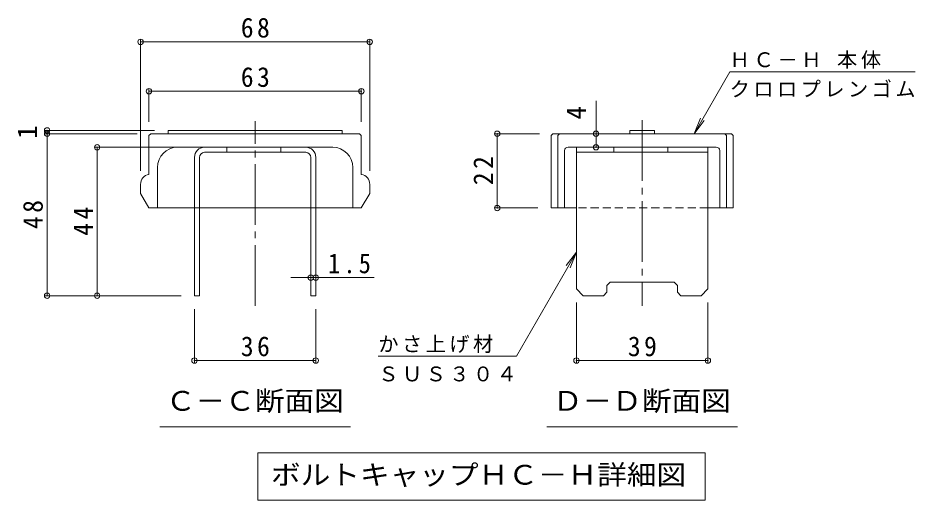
# Model space of a CAD drawing. Units: millimetres on the paper, enlarged 4 times, with parts at other scales. Extents: x -1079 to 1075, y -788 to 718.
# Drawn here: x 542 to 1075, y -670 to -384 of the extents above; entities that cross this region are included whole.
import ezdxf
from ezdxf.enums import TextEntityAlignment as Align

# ---------------------------------------------------------------- set-up
doc = ezdxf.new("R2010")
doc.units = ezdxf.units.MM
doc.header["$LTSCALE"] = 4
doc.header["$PDMODE"] = 32
doc.header["$PDSIZE"] = 3.2
doc.linetypes.add('CHAIN2', pattern=[12, 9, -1, 1, -1])
doc.linetypes.add('DASHED1', pattern=[1.8, 1.2, -0.6])
for name, color, linetype, lineweight in [('D-4', 7, 'Continuous', 9), ('D-5', 7, 'Continuous', 9), ('D-7', 6, 'Continuous', 9), ('D-8', 4, 'Continuous', 9)]:
    doc.layers.add(name, color=color, linetype=linetype, lineweight=lineweight)
doc.styles.add('ＭＳ ゴシック', font='')
doc.styles.get('ＭＳ ゴシック').set_extended_font_data('MS Gothic')

msp = doc.modelspace()

# ---------------------------------------------------------------- linework, layer by layer
at = {"layer": 'D-4'}
for p, q in [((614.905, -397.166), (614.905, -474.84)), ((614.905, -398.366), (750.904, -398.366)), ((750.904, -397.166), (750.904, -474.84)), ((943.338, -452.84), (964.501, -416.185)), ((1074.501, -416.185), (964.501, -416.185)), ((619.904, -426.427), (619.904, -445.84)), ((619.904, -427.627), (745.904, -427.627)), ((745.904, -426.427), (745.904, -445.841)), ((885.18, -452.84), (885.18, -433.419)), ((943.338, -452.84), (947.165, -443.601)), ((943.338, -452.84), (949.426, -444.907)), ((558.256, -450.84), (623.272, -450.84)), ((559.456, -452.84), (559.456, -450.84)), ((558.256, -452.84), (612.905, -452.84)), ((559.456, -452.84), (559.456, -548.84)), ((825.337, -452.84), (851.574, -452.84)), ((826.537, -452.84), (826.537, -496.84)), ((885.18, -460.84), (885.18, -452.84)), ((587.947, -460.84), (644.904, -460.84)), ((589.147, -548.84), (589.147, -460.84)), ((825.337, -496.84), (850.574, -496.84)), ((873.574, -523.083), (837.999, -584.701)), ((873.574, -523.083), (867.486, -531.016)), ((873.574, -523.083), (869.747, -532.321)), ((715.904, -538.117), (704.068, -538.117)), ((715.904, -538.117), (718.904, -538.117)), ((718.904, -538.117), (753.47, -538.117)), ((558.256, -548.84), (638.904, -548.84)), ((873.574, -588.504), (873.574, -552.84)), ((951.574, -588.504), (951.574, -552.84)), ((646.904, -588.504), (646.904, -556.84)), ((718.904, -588.504), (718.904, -556.84)), ((837.999, -584.701), (755.999, -584.701)), ((646.904, -587.304), (718.904, -587.304)), ((873.574, -587.304), (951.574, -587.304))]:
    msp.add_line(p, q, dxfattribs=at)
for p in [(614.905, -398.366), (750.904, -398.366), (619.904, -427.627), (745.904, -427.627), (559.456, -450.84), (559.456, -452.84), (826.537, -452.84), (885.18, -452.84), (589.147, -460.84), (885.18, -460.84), (826.537, -496.84), (715.904, -538.117), (718.904, -538.117), (559.456, -548.84), (589.147, -548.84), (646.904, -587.304), (718.904, -587.304), (873.574, -587.304), (951.574, -587.304)]:
    msp.add_point(p, dxfattribs=at)
at = {"layer": 'D-5'}
for p, q in [((626.304, -626.583), (739.504, -626.583)), ((855.974, -626.583), (969.174, -626.583)), ((684.586, -642), (950, -642)), ((684.586, -642), (684.586, -670)), ((950, -642), (950, -670)), ((684.586, -670), (950, -670))]:
    msp.add_line(p, q, dxfattribs=at)
at = {"layer": 'D-7', "linetype": 'CHAIN2'}
for p, q in [((682.904, -554.838), (682.904, -445.33)), ((912.574, -444.842), (912.574, -554.838))]:
    msp.add_line(p, q, dxfattribs=at)
at = {"layer": 'D-7'}
for p, q in [((631.272, -450.84), (734.537, -450.84)), ((631.272, -452.84), (631.272, -450.84)), ((734.537, -452.84), (734.537, -450.84)), ((919.852, -450.84), (919.852, -452.84)), ((619.904, -453.84), (620.905, -452.84)), ((619.904, -453.84), (619.904, -476.924)), ((744.904, -452.84), (620.905, -452.84)), ((745.904, -453.841), (744.904, -452.84)), ((745.904, -453.841), (745.904, -476.924)), ((858.574, -453.84), (859.574, -452.84)), ((858.574, -453.84), (858.574, -496.84)), ((965.574, -452.84), (859.574, -452.84)), ((862.574, -453.84), (863.574, -452.84)), ((862.574, -453.84), (862.574, -496.84)), ((962.574, -453.84), (961.574, -452.84)), ((962.574, -453.84), (962.574, -496.84)), ((966.574, -453.84), (965.574, -452.84)), ((966.574, -453.84), (966.574, -496.84)), ((636.905, -460.84), (728.904, -460.84)), ((866.574, -462.84), (866.574, -496.84)), ((956.574, -460.84), (868.574, -460.84)), ((958.574, -462.84), (958.574, -496.84)), ((624.904, -472.84), (624.904, -496.84)), ((740.905, -472.84), (740.905, -496.84)), ((614.905, -482.84), (614.905, -488.18)), ((750.904, -482.84), (750.904, -488.18)), ((619.904, -496.84), (614.905, -488.18)), ((745.904, -496.84), (750.904, -488.18)), ((619.904, -496.84), (646.904, -496.84)), ((649.904, -496.84), (715.904, -496.84)), ((718.904, -496.84), (745.904, -496.84)), ((873.574, -496.84), (858.574, -496.84)), ((966.574, -496.84), (951.574, -496.84))]:
    msp.add_line(p, q, dxfattribs=at)
at = {"layer": 'D-7', "linetype": 'DASHED1'}
for p, q in [((649.904, -496.84), (646.904, -496.84)), ((718.904, -496.84), (715.904, -496.84)), ((951.574, -496.84), (873.574, -496.84))]:
    msp.add_line(p, q, dxfattribs=at)
at = {"layer": 'D-7'}
msp.add_lwpolyline([(919.852, -450.84), (905.296, -450.84), (905.296, -452.84)], dxfattribs=at)
for centre, radius, start, end in [((636.905, -472.84), 12, 90, 180), ((728.904, -472.84), 12, 0, 90), ((868.574, -462.84), 2, 90, 180), ((956.574, -462.84), 2, 0, 90), ((620.905, -482.84), 6, 99.59386, 180), ((744.904, -482.84), 6, 0, 80.40614)]:
    msp.add_arc(centre, radius, start, end, dxfattribs=at)
at = {"layer": 'D-8'}
for p, q in [((652.904, -460.84), (712.904, -460.84)), ((666.13, -463.84), (666.13, -460.84)), ((698.13, -463.84), (698.13, -460.84)), ((895.8, -463.84), (895.8, -460.84)), ((927.8, -463.84), (927.8, -460.84)), ((951.574, -544.84), (951.574, -460.84)), ((646.904, -466.84), (646.904, -548.84)), ((649.904, -466.84), (649.904, -548.84)), ((712.904, -463.84), (652.904, -463.84)), ((715.904, -466.84), (715.904, -548.84)), ((718.904, -466.84), (718.904, -548.84)), ((873.574, -463.84), (951.574, -463.84)), ((891.574, -542.84), (893.574, -540.84)), ((891.574, -546.84), (891.574, -542.84)), ((893.574, -540.84), (931.574, -540.84)), ((933.574, -542.84), (931.574, -540.84)), ((933.574, -546.84), (933.574, -542.84)), ((873.574, -544.84), (877.574, -548.84)), ((891.574, -546.84), (889.574, -548.84)), ((933.574, -546.84), (935.574, -548.84)), ((951.574, -544.84), (947.574, -548.84)), ((646.904, -548.84), (649.904, -548.84)), ((718.904, -548.84), (715.904, -548.84)), ((889.574, -548.84), (877.574, -548.84)), ((947.574, -548.84), (935.574, -548.84))]:
    msp.add_line(p, q, dxfattribs=at)
msp.add_lwpolyline([(873.574, -544.84), (873.574, -460.84), (951.574, -460.84)], dxfattribs=at)
for centre, radius, start, end in [((652.904, -466.84), 6, 90, 180), ((712.904, -466.84), 6, 0, 90), ((652.904, -466.84), 3, 90, 180), ((712.904, -466.84), 3, 0, 90)]:
    msp.add_arc(centre, radius, start, end, dxfattribs=at)

# ---------------------------------------------------------------- texts
at = {"layer": 'D-4', "color": 2, "style": 'ＭＳ ゴシック'}
for s, p in [('4', (882.78, -444.46)), ('1', (557.056, -455.84))]:
    msp.add_text(s, height=11.73, rotation=90, dxfattribs=at).set_placement(p, align=Align.BOTTOM_LEFT)
at = {"layer": 'D-4', "color": 2, "char_height": 11.73, "attachment_point": 7, "style": 'ＭＳ ゴシック'}
for s, insert in [('\\T1.27;\\W0.95;68', (674.404, -395.966)), ('\\T1.27;\\W0.95;63', (674.404, -425.227)), ('\\T1.27;\\W0.9;1.5', (726.148, -535.717)), ('\\T1.27;\\W0.95;36', (674.404, -584.904)), ('\\T1.27;\\W0.95;39', (904.074, -584.904))]:
    msp.add_mtext(s, dxfattribs=dict(at, insert=insert))
at = {"layer": 'D-4', "char_height": 8.798, "attachment_point": 7, "style": 'ＭＳ ゴシック'}
for s, insert in [('\\T1.18;ＨＣ－Ｈ\\~本体', (964.501, -414.322)), ('\\T1.17;クロロプレンゴム', (964.501, -431.271)), ('\\T1.17;かさ上げ材', (755.999, -582.837)), ('\\T1.17;ＳＵＳ３０４', (755.999, -599.787))]:
    msp.add_mtext(s, dxfattribs=dict(at, insert=insert))
at = {"layer": 'D-4', "color": 2, "char_height": 11.73, "attachment_point": 7, "rotation": 90, "style": 'ＭＳ ゴシック'}
for s, insert in [('\\T1.27;\\W0.95;22', (824.137, -483.34)), ('\\T1.27;\\W0.95;48', (557.056, -509.34)), ('\\T1.27;\\W0.95;44', (586.747, -513.34))]:
    msp.add_mtext(s, dxfattribs=dict(at, insert=insert))
at = {"layer": 'D-5', "color": 2, "style": 'ＭＳ ゴシック', "width": 1.1}
for s, p in [('Ｃ－Ｃ断面図', (629.904, -620.583)), ('Ｄ－Ｄ断面図', (859.574, -620.583)), ('ボルトキャップＨＣ－Ｈ詳細図', (692.293, -664.4))]:
    msp.add_text(s, height=11.73, dxfattribs=at).set_placement(p, align=Align.BOTTOM_LEFT)

doc.saveas('drawing.dxf')
